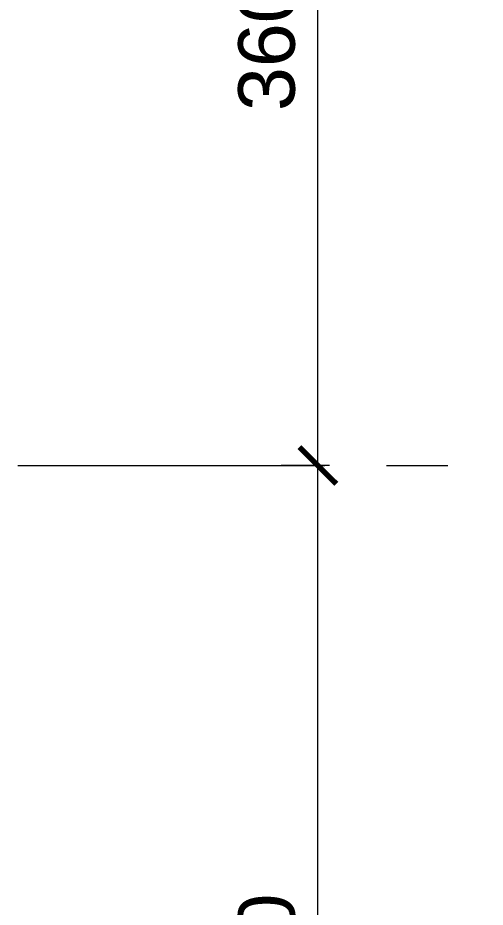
# Model space of a CAD drawing. Header units: millimetres. Extents: x 886808 to 1650903, y -1008069 to 230892.
# Drawn here: x 1012387 to 1014289, y -510095 to -506475 of the extents above; entities that cross this region are included whole.
import ezdxf

# ---------------------------------------------------------------- set-up
doc = ezdxf.new("R2010")
doc.units = ezdxf.units.MM
doc.linetypes.add('CENTER', pattern=[2, 1.25, -0.25, 0.25, -0.25])
doc.layers.get('0').update_dxf_attribs({"lineweight": 0})
doc.layers.add('8l NET TO', color=8, linetype='Continuous', lineweight=9)
doc.layers.add('A_Dim', color=8, linetype='Continuous', lineweight=5)
doc.styles.add('TIÊU ĐỀ', font='arial.ttf', dxfattribs={"height": 230})
doc.dimstyles.new('1-100', dxfattribs={"dimtxt": 230, "dimasz": 150, "dimexe": 150, "dimexo": 300, "dimgap": 90, "dimtad": 1, "dimdec": 0, "dimrnd": 5, "dimzin": 0, "dimtxsty": 'TIÊU ĐỀ', "dimblk": 'ARCHTICK', "dimcen": 100, "dimdle": 120, "dimclrd": 256, "dimclre": 256, "dimclrt": 2, "dimadec": 0, "dimazin": 0, "dimtfac": 1, "dimtdec": 0, "dimtix": 1, "dimtmove": 1, "dimatfit": 3, "dimldrblk": 'OPEN30', "dimfxl": 900, "dimtolj": 1, "dimtzin": 0, "dimlwd": 13, "dimlwe": 13, "dimarcsym": 1})

# ---------------------------------------------------------------- blocks, each defined once
blk = doc.blocks.new('_ArchTick')
at = {"color": 0, "linetype": 'ByBlock', "const_width": 0.15}
blk.add_lwpolyline([(-0.5, -0.5), (0.5, 0.5)], dxfattribs=at)
blk = doc.blocks.new('*D746')
at = {"layer": 'A_Dim', "lineweight": 13, "transparency": 16777216}
for p, q in [((1013607.9, -512617.1), (1013607.9, -508177.1)), ((1013654.9, -508297.1), (1013457.9, -508297.1)), ((1014374.1, -512497.1), (1013457.9, -512497.1))]:
    blk.add_line(p, q, dxfattribs=at)
at = {"layer": 'Defpoints', "color": 0, "transparency": 16777216}
for p in [(1013607.9, -508297.1), (1013954.9, -508297.1), (1014674.1, -512497.1)]:
    blk.add_point(p, dxfattribs=at)
at = {"layer": 'A_Dim', "lineweight": 13, "transparency": 16777216, "xscale": 150, "yscale": 150, "zscale": 150}
for p, rotation in [((1013607.9, -508297.1), 90), ((1013607.9, -512497.1), 270)]:
    blk.add_blockref('_ArchTick', p, dxfattribs=dict(at, rotation=rotation))
at = {"layer": 'A_Dim', "color": 2, "transparency": 16777216, "insert": (1013400.5, -510397.1), "char_height": 230, "attachment_point": 5, "rotation": 90, "style": 'TIÊU ĐỀ'}
blk.add_mtext('\\A1;4200', dxfattribs=at)
blk = doc.blocks.new('_Open30')
at = {"color": 0, "linetype": 'ByBlock', "lineweight": -2}
for p, q in [((-1, 0.268), (0, 0)), ((0, 0), (-1, -0.268)), ((0, 0), (-1, 0))]:
    blk.add_line(p, q, dxfattribs=at)
blk = doc.blocks.new('*D747')
at = {"layer": 'A_Dim', "lineweight": 13, "transparency": 16777216}
for p, q in [((1013607.9, -508417.1), (1013607.9, -504577.1)), ((1014602.1, -504697.1), (1013457.9, -504697.1)), ((1013654.9, -508297.1), (1013457.9, -508297.1))]:
    blk.add_line(p, q, dxfattribs=at)
at = {"layer": 'Defpoints', "color": 0, "transparency": 16777216}
for p in [(1013607.9, -504697.1), (1014902.1, -504697.1), (1013954.9, -508297.1)]:
    blk.add_point(p, dxfattribs=at)
at = {"layer": 'A_Dim', "lineweight": 13, "transparency": 16777216, "xscale": 150, "yscale": 150, "zscale": 150}
for p, rotation in [((1013607.9, -504697.1), 90), ((1013607.9, -508297.1), 270)]:
    blk.add_blockref('_ArchTick', p, dxfattribs=dict(at, rotation=rotation))
at = {"layer": 'A_Dim', "color": 2, "transparency": 16777216, "insert": (1013400.4, -506497.1), "char_height": 230, "attachment_point": 5, "rotation": 90, "style": 'TIÊU ĐỀ'}
blk.add_mtext('\\A1;3600', dxfattribs=at)

msp = doc.modelspace()

# ---------------------------------------------------------------- linework, layer by layer
at = {"layer": '8l NET TO', "color": 251, "linetype": 'CENTER', "ltscale": 1000, "true_color": 0x636466, "transparency": 33554636}
msp.add_line((1012386.7, -508297.1), (1056226.2, -508297.1), dxfattribs=at)

# ---------------------------------------------------------------- dimensions: what is measured, and where the dimension line sits
at = {"layer": 'A_Dim', "transparency": 33554636}
for base, p1, p2, picture, middle in [((1013607.9, -504697.1), (1013954.9, -508297.1), (1014902.1, -504697.1), '*D747', (1013400.4, -506497.1)), ((1013607.9, -508297.1), (1014674.1, -512497.1), (1013954.9, -508297.1), '*D746', (1013400.5, -510397.1))]:
    dim = msp.add_linear_dim(base=base, p1=p1, p2=p2, angle=90, dimstyle='1-100', override={"dimscale": 1}, dxfattribs=at)
    dim.commit()
    dim.dimension.update_dxf_attribs({"geometry": picture, "text_midpoint": middle})

doc.saveas('drawing.dxf')
